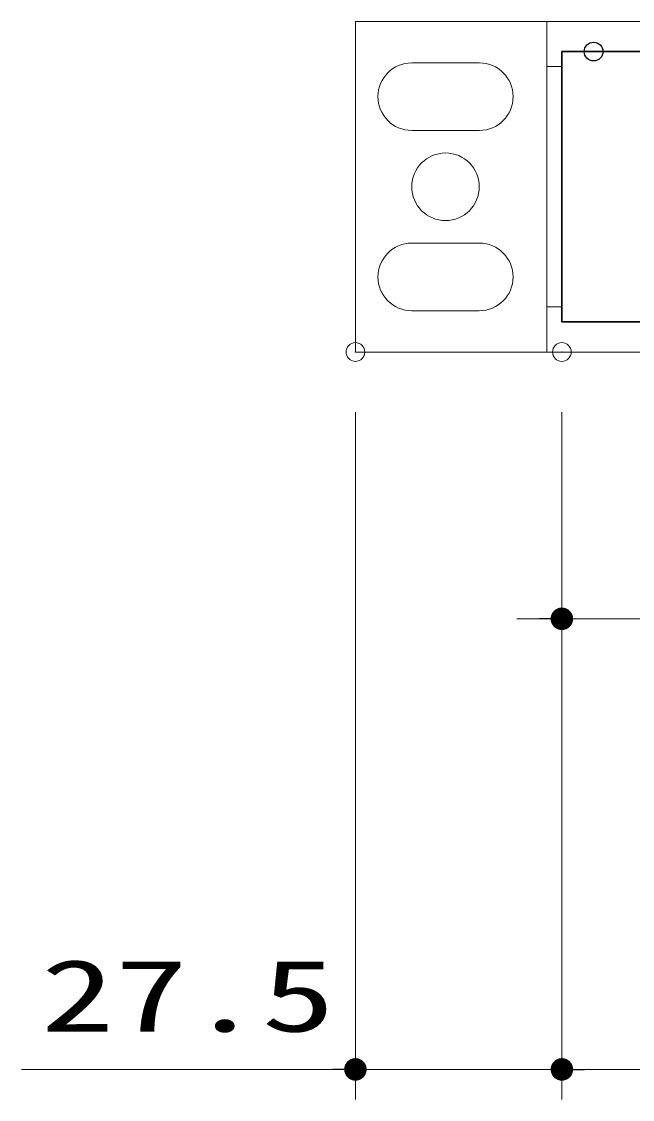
# Model space of a CAD drawing. Units: millimetres, scale not verified. Extents: x -1306 to 1306, y -607 to 607.
# Drawn here: x -1017.8 to -936.5, y -438.9 to -295.4 of the extents above; entities that cross this region are included whole.
import ezdxf
from ezdxf.enums import TextEntityAlignment as Align

# ---------------------------------------------------------------- set-up
doc = ezdxf.new("R2010")
doc.units = ezdxf.units.MM
doc.header["$LTSCALE"] = 5
doc.header["$PDMODE"] = 32
doc.header["$PDSIZE"] = 2.5
for name, color, linetype, lineweight in [('0-4_線(白)', 7, 'Continuous', 30), ('0-5_線(水)', 4, 'Continuous', 9), ('0-6_寸法線', 3, 'Continuous', 13), ('0-7_0', 3, 'Continuous', 25), ('0-8_DEFPOINTS', 7, 'Continuous', 5)]:
    doc.layers.add(name, color=color, linetype=linetype, lineweight=lineweight)
doc.layers.add('0-B__0-0_FRAME20', color=4, linetype='Continuous')
doc.styles.add('ＭＳ ゴシック', font='')
doc.styles.get('ＭＳ ゴシック').set_extended_font_data('MS Gothic')

# ---------------------------------------------------------------- blocks, each defined once
blk = doc.blocks.new('_DOT')
at = {"layer": '0-7_0'}
blk.add_line((-2.5, 0), (-5, 0), dxfattribs=at)
for points in [[(0, 0), (-0.773, 2.378), (-0.468, 2.456)], [(0, 0), (-0.468, 2.456), (-0.157, 2.495)], [(0, 0), (-0.157, 2.495), (0.157, 2.495)], [(0, 0), (0.157, 2.495), (0.468, 2.456)], [(0, 0), (0.468, 2.456), (0.773, 2.378)], [(0, 0), (-2.5, 0), (-2.48, 0.313)], [(0, 0), (-2.48, -0.313), (-2.5, 0)], [(0, 0), (-2.48, 0.313), (-2.421, 0.622)], [(0, 0), (-2.421, -0.622), (-2.48, -0.313)], [(0, 0), (-2.421, 0.622), (-2.324, 0.92)], [(0, 0), (-2.324, -0.92), (-2.421, -0.622)], [(0, 0), (-2.324, 0.92), (-2.191, 1.204)], [(0, 0), (-2.191, -1.204), (-2.324, -0.92)], [(0, 0), (-2.191, 1.204), (-2.023, 1.469)], [(0, 0), (-2.023, -1.469), (-2.191, -1.204)], [(0, 0), (-2.023, 1.469), (-1.822, 1.711)], [(0, 0), (-1.822, -1.711), (-2.023, -1.469)], [(0, 0), (-1.822, 1.711), (-1.594, 1.926)], [(0, 0), (-1.594, -1.926), (-1.822, -1.711)], [(0, 0), (-1.594, 1.926), (-1.34, 2.111)], [(0, 0), (-1.34, -2.111), (-1.594, -1.926)], [(0, 0), (-1.34, 2.111), (-1.064, 2.262)], [(0, 0), (-1.064, -2.262), (-1.34, -2.111)], [(0, 0), (-1.064, 2.262), (-0.773, 2.378)], [(0, 0), (-0.773, -2.378), (-1.064, -2.262)], [(0, 0), (-0.468, -2.456), (-0.773, -2.378)], [(0, 0), (-0.157, -2.495), (-0.468, -2.456)], [(0, 0), (0.157, -2.495), (-0.157, -2.495)], [(0, 0), (0.773, 2.378), (1.064, 2.262)], [(0, 0), (1.064, 2.262), (1.34, 2.111)], [(0, 0), (1.34, 2.111), (1.594, 1.926)], [(0, 0), (1.594, 1.926), (1.822, 1.711)], [(0, 0), (1.822, 1.711), (2.023, 1.469)], [(0, 0), (2.023, 1.469), (2.191, 1.204)], [(0, 0), (2.191, 1.204), (2.324, 0.92)], [(0, 0), (2.324, 0.92), (2.421, 0.622)], [(0, 0), (2.421, 0.622), (2.48, 0.313)], [(0, 0), (2.48, 0.313), (2.5, 0)], [(0, 0), (0.468, -2.456), (0.157, -2.495)], [(0, 0), (0.773, -2.378), (0.468, -2.456)], [(0, 0), (1.064, -2.262), (0.773, -2.378)], [(0, 0), (1.34, -2.111), (1.064, -2.262)], [(0, 0), (1.594, -1.926), (1.34, -2.111)], [(0, 0), (1.822, -1.711), (1.594, -1.926)], [(0, 0), (2.023, -1.469), (1.822, -1.711)], [(0, 0), (2.191, -1.204), (2.023, -1.469)], [(0, 0), (2.324, -0.92), (2.191, -1.204)], [(0, 0), (2.421, -0.622), (2.324, -0.92)], [(0, 0), (2.48, -0.313), (2.421, -0.622)], [(0, 0), (2.5, 0), (2.48, -0.313)]]:
    blk.add_solid(points, dxfattribs=at)

msp = doc.modelspace()

# ---------------------------------------------------------------- linework, layer by layer
at = {"layer": '0-4_線(白)'}
for p, q in [((-759.365, -299.388), (-945.867, -299.388)), ((-945.867, -335.388), (-945.867, -299.388)), ((-759.365, -335.388), (-945.867, -335.388))]:
    msp.add_line(p, q, dxfattribs=at)
at = {"layer": '0-5_線(水)'}
for p, q in [((-973.367, -295.388), (-973.367, -339.388)), ((-973.367, -295.388), (-933.867, -295.388)), ((-947.867, -295.388), (-947.867, -339.388)), ((-956.867, -300.888), (-965.867, -300.888)), ((-945.867, -301.388), (-947.867, -301.388)), ((-956.867, -309.888), (-965.867, -309.888)), ((-956.867, -324.888), (-965.867, -324.888)), ((-956.867, -333.888), (-965.867, -333.888)), ((-945.867, -333.388), (-947.867, -333.388)), ((-973.367, -339.388), (-933.867, -339.388))]:
    msp.add_line(p, q, dxfattribs=at)
msp.add_circle((-961.367, -317.388), 4.5, dxfattribs=at)
for centre, start, end in [((-965.867, -305.388), 90, 270), ((-956.867, -305.388), 270, 90), ((-965.867, -329.388), 90, 270), ((-956.867, -329.388), 270, 90)]:
    msp.add_arc(centre, 4.5, start, end, dxfattribs=at)
at = {"layer": '0-6_寸法線'}
for p, q in [((-973.367, -347.388), (-973.367, -438.91)), ((-945.867, -347.388), (-945.867, -438.91)), ((-945.867, -347.388), (-945.867, -438.91)), ((-945.867, -347.388), (-945.867, -378.91)), ((-948.867, -374.91), (-951.867, -374.91)), ((-945.867, -374.91), (-927.867, -374.91)), ((-976.367, -434.91), (-1017.843, -434.91)), ((-945.867, -434.91), (-973.367, -434.91)), ((-942.867, -434.91), (-548.863, -434.91)), ((-942.867, -434.91), (-939.867, -434.91))]:
    msp.add_line(p, q, dxfattribs=at)
at = {"layer": '0-8_DEFPOINTS'}
for p in [(-973.367, -339.388), (-945.867, -339.388), (-945.867, -339.388), (-945.867, -434.91)]:
    msp.add_point(p, dxfattribs=at)
at = {"layer": '0-B__0-0_FRAME20'}
msp.add_point((-941.643, -299.388), dxfattribs=at)

# ---------------------------------------------------------------- block references
at = {"layer": '0-6_寸法線', "xscale": 0.6, "yscale": 0.6}
for p in [(-945.867, -374.91), (-973.367, -434.91)]:
    msp.add_blockref('_DOT', p, dxfattribs=at)
at = {"layer": '0-6_寸法線', "xscale": 0.6, "yscale": 0.6, "rotation": 180}
msp.add_blockref('_DOT', (-945.867, -434.91), dxfattribs=at)
msp.add_blockref('_DOT', (-945.867, -434.91), dxfattribs=at)

# ---------------------------------------------------------------- texts
at = {"layer": '0-6_寸法線', "style": 'ＭＳ ゴシック', "width": 1.5}
msp.add_text('27.5', height=9.604, dxfattribs=at).set_placement((-1015.272, -432.76), align=Align.BOTTOM_LEFT)

doc.saveas('drawing.dxf')
